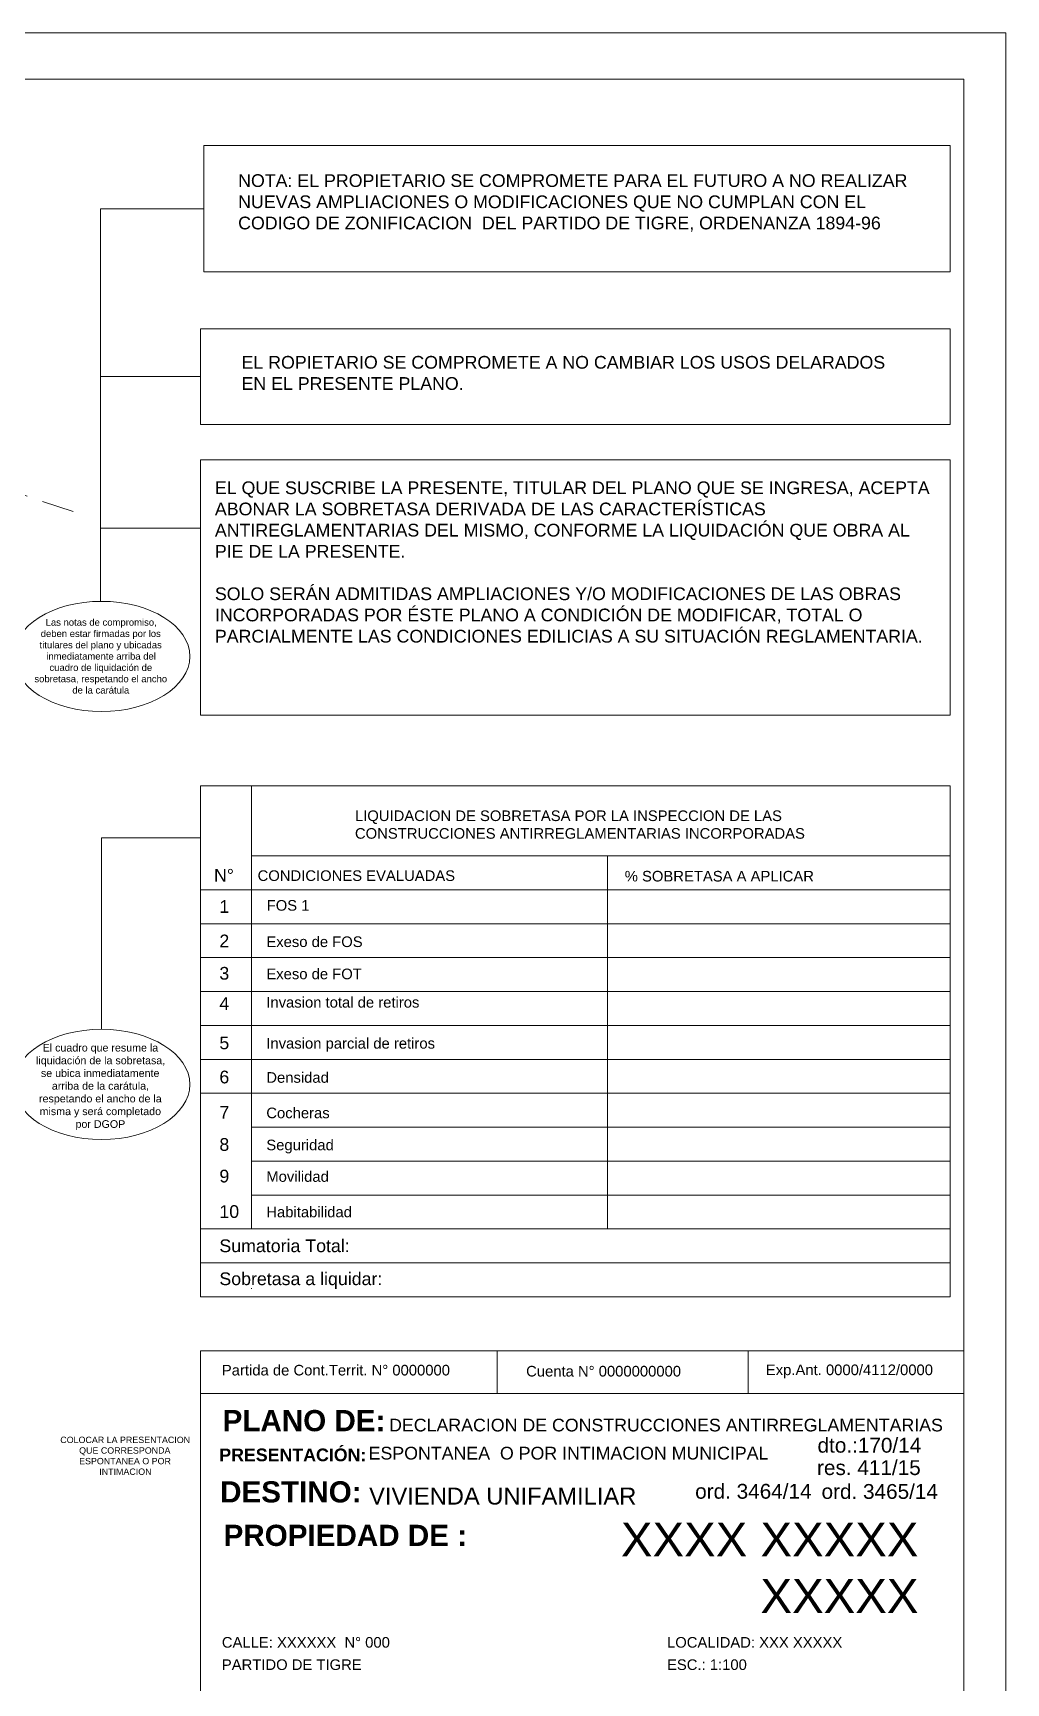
# Model space of a CAD drawing. Header units: millimetres. Extents: x 1162.4 to 1260.5, y 447.7 to 509.9.
# Drawn here: x 1237.5 to 1260.46, y 470.97 to 509.89 of the extents above; entities that cross this region are included whole.
import ezdxf
from ezdxf.enums import TextEntityAlignment as Align

# ---------------------------------------------------------------- set-up
doc = ezdxf.new("R2010")
doc.units = ezdxf.units.MM
doc.linetypes.add('TRAZO_Y_PUNTOX2', pattern=[50.8, 25.4, -12.7, 0, -12.7])
for name, color, linetype, lineweight in [('0-MAMPOSTERIA- 9', 7, 'Continuous', 5), ('DT', 2, 'Continuous', 25), ('observ.', 7, 'Continuous', 5), ('PB-Muro15', 4, 'Continuous', 25), ('Recuadro', 3, 'Continuous', 80)]:
    doc.layers.add(name, color=color, linetype=linetype, lineweight=lineweight)
doc.layers.add('cortes', color=7, linetype='Continuous')
doc.layers.add('eje medianero', color=3, linetype='Continuous')
doc.styles.add('ARIAL', font='arial.ttf', dxfattribs={"height": 0.11})
doc.styles.add('style1', font='arial.ttf')
doc.styles.add('style2', font='')
doc.styles.get('style2').set_extended_font_data('Arial', bold=True)

msp = doc.modelspace()

# ---------------------------------------------------------------- linework, layer by layer
at = {"layer": '0-MAMPOSTERIA- 9', "linetype": 'Continuous', "lineweight": 0, "ltscale": 0.05}
for p, q in [((1165.45921, 508.80332), (1241.45921, 508.80332)), ((1241.53083, 507.23539), (1241.53083, 504.25935)), ((1259.13754, 507.23539), (1241.53083, 507.23539)), ((1259.13754, 504.25935), (1259.13754, 507.23539)), ((1241.53083, 504.25935), (1259.13754, 504.25935)), ((1241.45921, 502.91464), (1259.13754, 502.91464)), ((1241.45921, 500.65694), (1241.45921, 502.91464)), ((1259.13754, 502.91464), (1259.13754, 500.65694)), ((1259.13754, 500.65694), (1241.45921, 500.65694)), ((1241.45921, 499.82182), (1259.13754, 499.82182)), ((1241.45921, 493.80332), (1241.45921, 499.82182)), ((1259.13754, 493.80332), (1241.45921, 493.80332)), ((1241.45796, 489.68199), (1241.45921, 492.13229)), ((1241.45921, 492.13229), (1241.45859, 490.90714)), ((1259.13754, 492.13229), (1259.13754, 480.08199)), ((1251.65921, 488.88199), (1241.45921, 488.88199))]:
    msp.add_line(p, q, dxfattribs=at)
at = {"layer": '0-MAMPOSTERIA- 9', "lineweight": 0, "ltscale": 0.05}
msp.add_line((1259.45921, 478.80332), (1259.45921, 508.80332), dxfattribs=at)
at = {"layer": '0-MAMPOSTERIA- 9', "color": 1, "linetype": 'Continuous', "lineweight": 0, "ltscale": 0.05}
for p, q in [((1241.53083, 505.74737), (1239.09377, 505.74737)), ((1239.09377, 505.74737), (1239.09377, 498.21127)), ((1241.45921, 501.78579), (1239.09377, 501.78579)), ((1241.45921, 498.21127), (1239.09377, 498.21127)), ((1239.09377, 498.21127), (1239.09377, 496.48573)), ((1241.45859, 490.90714), (1239.11741, 490.90714)), ((1239.11741, 490.90714), (1239.11741, 486.39011))]:
    msp.add_line(p, q, dxfattribs=at)
at = {"layer": '0-MAMPOSTERIA- 9', "color": 0, "linetype": 'Continuous', "lineweight": 0, "ltscale": 0.05}
msp.add_line((1259.13754, 499.82182), (1259.13754, 493.80332), dxfattribs=at)
at = {"layer": 'cortes', "lineweight": 0}
msp.add_line((1237.94413, 508.80332), (1259.45921, 508.80332), dxfattribs=at)
at = {"layer": 'DT', "color": 0, "lineweight": 0}
for p, q in [((1259.45921, 448.80332), (1259.45921, 494.76686)), ((1259.45921, 478.80332), (1241.45921, 478.80332)), ((1241.45921, 478.80332), (1241.45921, 448.80332)), ((1248.4565, 477.80332), (1248.4565, 478.80332)), ((1254.3765, 477.80332), (1254.3765, 478.80332)), ((1259.45921, 477.80332), (1241.45921, 477.80332))]:
    msp.add_line(p, q, dxfattribs=at)
at = {"layer": 'eje medianero', "color": 0, "linetype": 'TRAZO_Y_PUNTOX2', "lineweight": 0, "ltscale": 0.03}
msp.add_line((1226.94477, 502.44415), (1238.63537, 498.5411), dxfattribs=at)
at = {"layer": 'observ.', "color": 1, "linetype": 'Continuous', "lineweight": 0, "ltscale": 0.05}
for centre in [(1239.12263, 495.1867), (1239.12263, 485.09096)]:
    msp.add_ellipse(centre, major_axis=(2.08144, 0), ratio=0.62416445, dxfattribs=at)
at = {"layer": 'PB-Muro15', "color": 0, "lineweight": 0}
for p, q in [((1241.45921, 480.08199), (1241.45921, 492.13229)), ((1241.45921, 492.13229), (1259.13754, 492.13229)), ((1242.65921, 481.68199), (1242.65921, 492.13229)), ((1242.65796, 490.48199), (1248.65921, 490.48199)), ((1248.65921, 490.48199), (1251.85921, 490.48199)), ((1251.05921, 481.68199), (1251.05921, 490.48199)), ((1251.65921, 490.48199), (1259.13754, 490.48199)), ((1241.45796, 489.68199), (1248.65921, 489.68199)), ((1248.65921, 489.68199), (1251.85921, 489.68199)), ((1251.65921, 489.68199), (1259.13754, 489.68199)), ((1251.65921, 488.88199), (1259.13754, 488.88199)), ((1241.45921, 488.08199), (1259.13754, 488.08199)), ((1241.45921, 487.28199), (1259.13754, 487.28199)), ((1241.45921, 486.48199), (1259.13754, 486.48199)), ((1241.45921, 485.68199), (1259.13754, 485.68199)), ((1241.45921, 484.88199), (1259.13754, 484.88199)), ((1242.65921, 484.08199), (1259.13754, 484.08199)), ((1242.65921, 483.28199), (1259.13754, 483.28199)), ((1242.65921, 482.48199), (1259.13754, 482.48199)), ((1241.45921, 481.68199), (1259.13754, 481.68199)), ((1241.45921, 480.88199), (1259.13754, 480.88199)), ((1241.45921, 480.08199), (1259.13754, 480.08199)), ((1242.65921, 480.26997), (1242.65921, 480.28199)), ((1259.45921, 478.80332), (1243.21465, 478.80332))]:
    msp.add_line(p, q, dxfattribs=at)
at = {"layer": 'Recuadro', "color": 0, "lineweight": 0}
for q in [(1164.46299, 509.89214), (1260.45261, 447.80332)]:
    msp.add_line((1260.45515, 509.89214), q, dxfattribs=at)

# ---------------------------------------------------------------- texts
at = {"layer": '0-MAMPOSTERIA- 9', "linetype": 'Continuous', "lineweight": 0, "ltscale": 0.05, "attachment_point": 1, "style": 'ARIAL'}
for s, insert, char_height, width in [('NOTA: EL PROPIETARIO SE COMPROMETE PARA EL FUTURO A NO REALIZAR NUEVAS AMPLIACIONES O MODIFICACIONES QUE NO CUMPLAN CON EL CODIGO DE ZONIFICACION  DEL PARTIDO DE TIGRE, ORDENANZA 1894-96', (1242.34338, 506.56053), 0.3, 15.8515102), ('EL QUE SUSCRIBE LA PRESENTE, TITULAR DEL PLANO QUE SE INGRESA, ACEPTA ABONAR LA SOBRETASA DERIVADA DE LAS CARACTERÍSTICAS ANTIREGLAMENTARIAS DEL MISMO, CONFORME LA LIQUIDACIÓN QUE OBRA AL PIE DE LA PRESENTE.\\P\\PSOLO SERÁN ADMITIDAS AMPLIACIONES Y/O MODIFICACIONES DE LAS OBRAS INCORPORADAS POR ÉSTE PLANO A CONDICIÓN DE MODIFICAR, TOTAL O PARCIALMENTE LAS CONDICIONES EDILICIAS A SU SITUACIÓN REGLAMENTARIA.', (1241.795, 499.31478), 0.3, 16.9722554), ('LIQUIDACION DE SOBRETASA POR LA INSPECCION DE LAS \\PCONSTRUCCIONES ANTIRREGLAMENTARIAS INCORPORADAS', (1245.09884, 491.55317), 0.25, 12.9654062), ('CONDICIONES EVALUADAS', (1242.80285, 490.14028), 0.25, 12.9654062), ('% SOBRETASA A APLICAR', (1251.46208, 490.12752), 0.25, 12.9654062), ('\\pt4.2;DECLARACION DE CONSTRUCCIONES ANTIRREGLAMENTARIAS', (1245.90452, 477.20487), 0.3, 18.1186067), ('\\pt4.2; ESPONTANEA  O POR INTIMACION MUNICIPAL', (1245.30499, 476.54292), 0.3, 18.1186067)]:
    msp.add_mtext(s, dxfattribs=dict(at, insert=insert, char_height=char_height, width=width))
at = {"layer": '0-MAMPOSTERIA- 9', "lineweight": 0, "ltscale": 0.05, "insert": (1258.38997, 474.75569), "char_height": 0.8, "width": 15.4818996, "attachment_point": 3, "style": 'ARIAL'}
msp.add_mtext('XXXX XXXXX\\P XXXXX', dxfattribs=at)
at = {"layer": 'cortes', "color": 1, "linetype": 'Continuous', "lineweight": 0, "ltscale": 0.05, "width": 3.1435399, "attachment_point": 1, "style": 'style1'}
for s, insert, char_height in [('\\pi0.27916;Las notas de compromiso, \\P\\pi0.16353;deben estar firmadas por los \\P\\pi0.13668;titulares del plano y ubicadas \\P\\pi0.29488;inmediatamente arriba del \\P\\pi0.36915;cuadro de liquidación de \\P\\pi0.013625;sobretasa, respetando el ancho \\P\\pi0.90934;de la carátula', (1237.52345, 496.07124), 0.16), ('\\pi0.22423;El cuadro que resume la \\P\\pi0.067247;liquidación de la sobretasa, \\P\\pi0.18303;se ubica inmediatamente \\P\\pi0.44131;arriba de la carátula, \\P\\pi0.13828;respetando el ancho de la \\P\\pi0.15227;misma y será completado \\P\\pi0.99862;por DGOP', (1237.50851, 486.04658), 0.18)]:
    msp.add_mtext(s, dxfattribs=dict(at, insert=insert, char_height=char_height))
at = {"layer": 'DT', "color": 0, "lineweight": 0}
for s, height, style, p in [('N°', 0.3, 'style1', (1241.77434, 490.02256)), ('1', 0.3, 'style1', (1241.90102, 489.28718)), ('FOS 1', 0.25, 'style1', (1243.01662, 489.31373)), ('2', 0.3, 'style1', (1241.90102, 488.47479)), ('Exeso de FOS', 0.25, 'style1', (1243.00923, 488.4563)), ('3', 0.3, 'style1', (1241.90102, 487.71193)), ('Exeso de FOT', 0.25, 'style1', (1243.00923, 487.697)), ('4', 0.3, 'style1', (1241.89977, 486.99767)), ('Invasion total de retiros', 0.25, 'style1', (1243.00798, 487.02758)), ('5', 0.3, 'style1', (1241.90102, 486.07075)), ('Invasion parcial de retiros', 0.25, 'style1', (1243.00798, 486.06001)), ('6', 0.3, 'style1', (1241.90102, 485.26552)), ('Densidad', 0.25, 'style1', (1243.00798, 485.25479)), ('7', 0.3, 'style1', (1241.90102, 484.42906)), ('Cocheras', 0.25, 'style1', (1243.00798, 484.41833)), ('8', 0.3, 'style1', (1241.90102, 483.67376)), ('Seguridad', 0.25, 'style1', (1243.00798, 483.66302)), ('9', 0.3, 'style1', (1241.90102, 482.92867)), ('Movilidad', 0.25, 'style1', (1243.00798, 482.91794)), ('10', 0.3, 'style1', (1241.90102, 482.09219)), ('Habitabilidad', 0.25, 'style1', (1243.00798, 482.08145)), ('Sumatoria Total:', 0.3, 'style1', (1241.90102, 481.28393)), ('Sobretasa a liquidar:', 0.3, 'style1', (1241.90102, 480.50614)), ('Partida de Cont.Territ. N° 0000000', 0.25, 'style1', (1241.95921, 478.35066)), ('Cuenta N° 0000000000', 0.25, 'style1', (1249.1363, 478.32582)), ('Exp.Ant. 0000/4112/0000', 0.25, 'style1', (1254.79123, 478.35791)), ('PLANO DE: ', 0.5, 'style2', (1241.97646, 477.1601)), ('PRESENTACIÓN:', 0.3, 'style2', (1241.8983, 476.35169)), ('dto.:170/14 ', 0.35, 'style1', (1256.0099, 476.57945)), ('res. 411/15 ', 0.35, 'style1', (1255.99806, 476.05145)), ('DESTINO:', 0.5, 'style2', (1241.9186, 475.47953)), ('ord. 3464/14', 0.35, 'style1', (1253.12378, 475.49318)), ('ord. 3465/14', 0.35, 'style1', (1256.10442, 475.48903)), ('VIVIENDA UNIFAMILIAR ', 0.4, 'style1', (1245.43297, 475.38035)), ('PROPIEDAD DE :', 0.5, 'style2', (1241.99982, 474.45377)), ('CALLE: XXXXXX  N° 000', 0.25, 'style1', (1241.95921, 471.92978)), ('LOCALIDAD: XXX XXXXX', 0.25, 'style1', (1252.45921, 471.92978)), ('PARTIDO DE TIGRE', 0.25, 'style1', (1241.95921, 471.40332)), ('ESC.: 1:100', 0.25, 'style1', (1252.45921, 471.40332))]:
    msp.add_text(s, height=height, dxfattribs=dict(at, style=style)).set_placement(p, align=Align.MIDDLE_LEFT)
at = {"layer": 'DT', "color": 0, "lineweight": 0, "insert": (1242.42306, 502.27423), "char_height": 0.3, "attachment_point": 1, "style": 'style1'}
msp.add_mtext_dynamic_manual_height_columns('EL ROPIETARIO SE COMPROMETE A NO CAMBIAR LOS USOS DELARADOS EN EL PRESENTE PLANO.', width=15.2911943, gutter_width=0.55, heights=[1.14302], dxfattribs=at)
at = {"layer": 'observ.', "color": 1, "linetype": 'Continuous', "lineweight": 0, "ltscale": 0.05, "insert": (1238.0963, 476.78066), "char_height": 0.15, "attachment_point": 1, "style": 'ARIAL'}
msp.add_mtext_dynamic_manual_height_columns('\\pi0.051868;COLOCAR LA PRESENTACION \\P\\pi0.4966;QUE CORRESPONDA \\P\\pi0.49599;ESPONTANEA O POR \\P\\pi0.97064;INTIMACION', width=3.1385253, gutter_width=0.55, heights=[0], dxfattribs=at)

doc.saveas('drawing.dxf')
